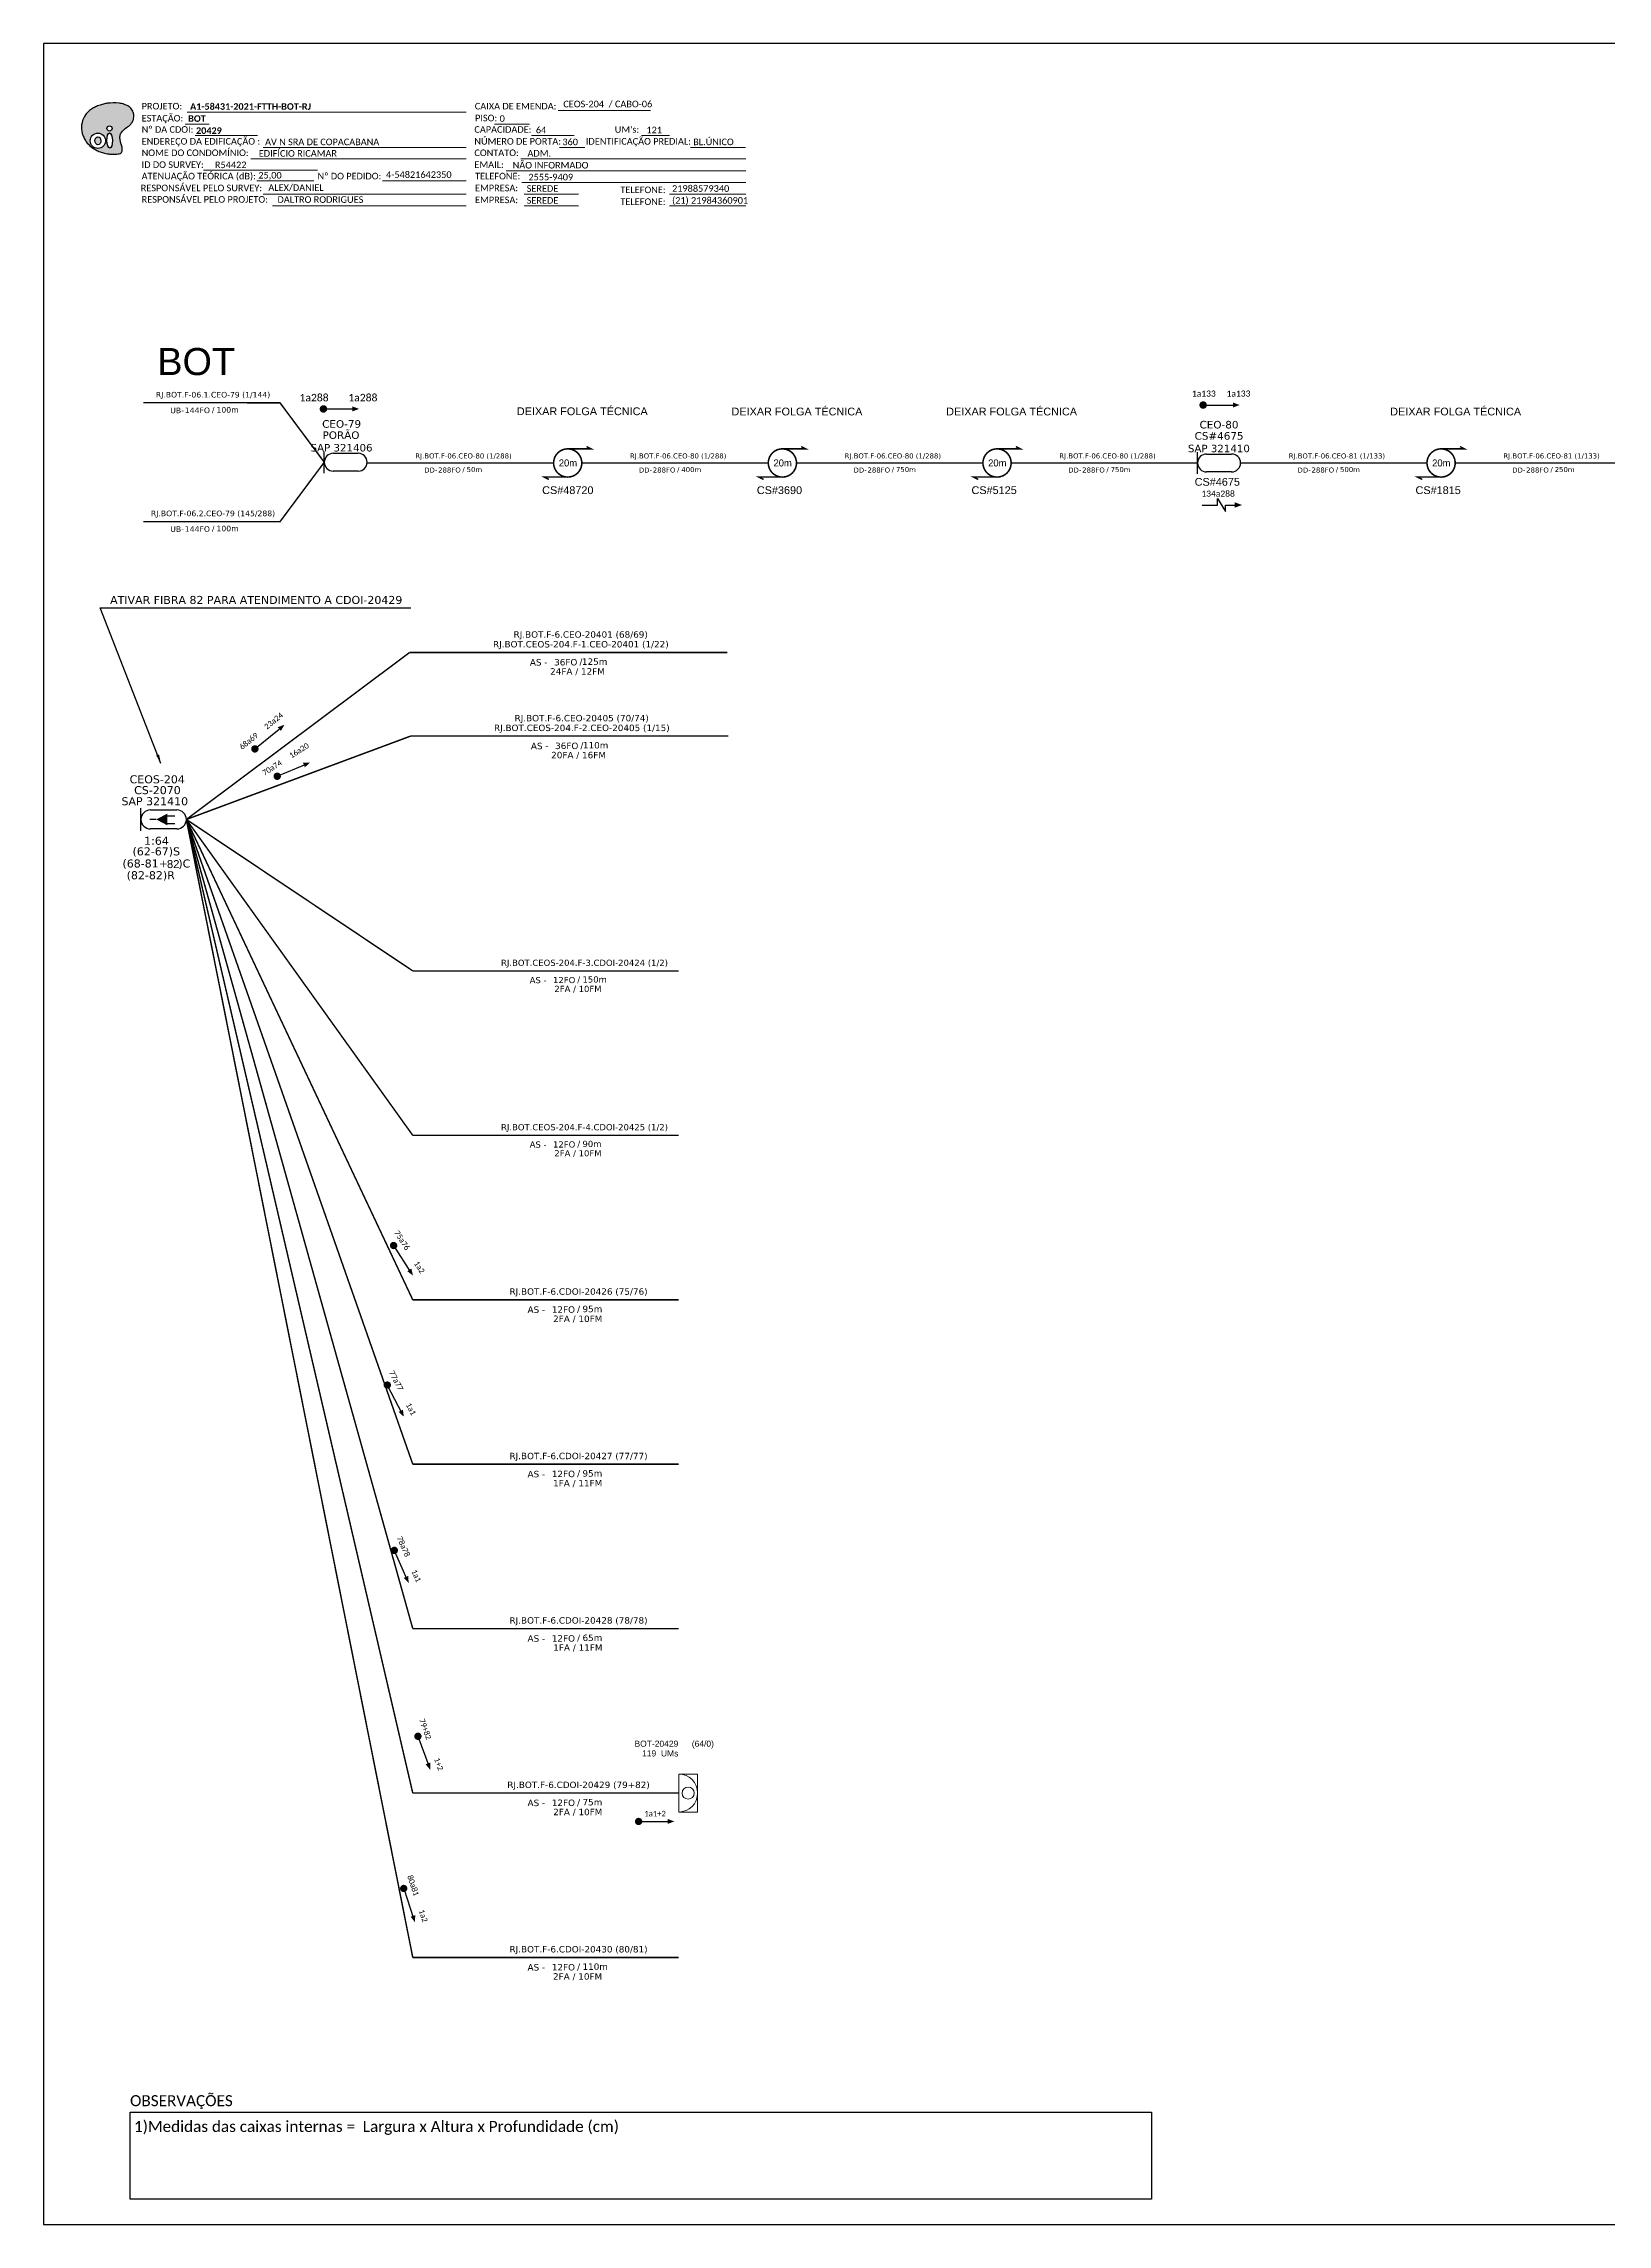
# Model space of a CAD drawing. Header units: metres. Extents: x -1286 to 468, y -500 to 94.
# Drawn here: x -1286 to -860, y -500 to 94 of the extents above; entities that cross this region are included whole.
import ezdxf
from ezdxf.enums import TextEntityAlignment as Align

# ---------------------------------------------------------------- set-up
doc = ezdxf.new("R2010")
doc.units = ezdxf.units.M
for name, color, linetype, lineweight in [("20.0-LEGENDA DOS CDO'S", 1, 'Continuous', 0), ('20.1-CDO_INTERIOR', 1, 'Continuous', 0), ('40.1-ETIQUETAS', 1, 'Continuous', 20)]:
    doc.layers.add(name, color=color, linetype=linetype, lineweight=lineweight)
for name, color, linetype in [('20.4-CEO', 1, 'Continuous'), ('20.4-CEOS', 1, 'Continuous'), ('20.5-CABO AÉREO', 1, 'Continuous'), ('CABO OPTICO EXISTENTE', 5, 'Continuous'), ('CAP a instalar', 1, 'Continuous'), ('CEO', 1, 'Continuous'), ('SETA', 7, 'Continuous')]:
    doc.layers.add(name, color=color, linetype=linetype)
doc.styles.add('ARIAL', font='arial.ttf')
doc.styles.add('siredit', font='verdana.ttf')
doc.styles.add('WMF-Calibri0', font='calibri.ttf')
doc.styles.add('WMF-Calibri1', font='calibrib.ttf')
doc.linetypes.add('FENCELINE1', pattern='A,0.25,-0.1,[133,ltypeshp.shx,S=0.1,R=0,X=-0.1,Y=0],-0.1,1', length=1.45)
doc.dimstyles.new('ISO-25', dxfattribs={"dimtxt": 2.5, "dimasz": 2.5, "dimexe": 1.25, "dimexo": 0.625, "dimtad": 1, "dimtxsty": 'Standard', "dimcen": 2.5, "dimadec": 0, "dimazin": 0, "dimtfac": 1, "dimtmove": 0, "dimatfit": 3, "dimfxl": 1, "dimarcsym": 0})

# ---------------------------------------------------------------- blocks, each defined once
blk = doc.blocks.new('OI')
h = blk.add_hatch(color=40)
edge = h.paths.add_edge_path()
edge.add_spline(control_points=[(4.35, -0.67), (3.92, -0.99), (3.26, -1.5), (2.81, -2.59), (2.9, -3.5), (3.06, -4.27), (3.31, -4.85), (3.37, -5.39), (3.4, -5.88), (3.2, -6.4), (2.54, -6.61), (1.65, -6.63), (0.55, -6.67), (-0.56, -6.42), (-1.61, -6.14), (-2.77, -5.61), (-3.92, -4.77), (-4.89, -3.7), (-5.34, -2.65), (-5.6, -1.94), (-5.85, -0.96), (-5.71, 0.47), (-5.1, 2.02), (-4.14, 3.02), (-3.3, 3.61), (-2.37, 4.16), (-1.36, 4.44), (-0.56, 4.7), (0.79, 4.85), (2.24, 4.97), (3.79, 4.57), (4.67, 4.21), (5.44, 3.65), (5.76, 2.99), (6.03, 2.21), (6.01, 1.46), (5.72, 0.64), (5.31, 0.08), (4.88, -0.38), (4.51, -0.55), (4.35, -0.67)], knot_values=[0, 0, 0, 0, 1.60434, 2.417191, 3.427595, 4.282808, 4.776746, 5.304182, 5.888771, 6.258406, 6.858137, 7.79129, 8.986195, 10.124242, 11.187857, 12.242908, 13.953784, 15.414161, 16.515391, 17.349188, 17.675853, 19.552021, 21.515531, 22.568638, 23.63245, 24.621084, 25.782718, 26.745347, 27.142653, 29.870543, 31.004649, 31.921532, 32.709589, 33.801391, 34.042471, 35.192333, 35.971461, 36.628871, 37.254359, 37.836911, 37.836911, 37.836911, 37.836911], degree=3, periodic=0)
h.paths.add_polyline_path([(1.13, -0.87, -1), (-0.04, -0.87, -1)], flags=16)
edge = h.paths.add_edge_path(flags=16)
edge.add_ellipse((0.56, -3.59), major_axis=(-0.02, 1.71), ratio=0.361305, start_angle=0, end_angle=360)
h.paths.add_polyline_path([(-0.36, -3.62, -1), (-3.8, -3.62, -1)], flags=16)
edge = h.paths.add_edge_path(flags=0)
edge.add_ellipse((-2.08, -3.62), major_axis=(0, 0.885), ratio=0.758294, start_angle=0, end_angle=360)
at = {"color": 40}
for centre, radius in [((-2.08, -3.62), 1.72), ((0.54, -0.87), 0.587)]:
    blk.add_circle(centre, radius, dxfattribs=at)
blk.add_ellipse((-2.08, -3.62), major_axis=(0, 0.885), ratio=0.758294, start_param=-3.141592653589792, end_param=3.141592653589792, dxfattribs=at)
blk.add_ellipse((0.56, -3.59), major_axis=(-0.02, 1.71), ratio=0.361305, dxfattribs=at)
at = {"color": 40, "start_tangent": (-0.800898, -0.598801), "end_tangent": (-0.800898, -0.598801)}
blk.add_spline([(4.35, -0.67), (3.2, -1.78), (2.9, -2.54), (2.92, -3.55), (3.12, -4.38), (3.28, -4.85), (3.37, -5.37), (3.35, -5.95), (3.2, -6.29), (2.66, -6.55), (1.73, -6.63), (0.54, -6.62), (-0.58, -6.41), (-1.6, -6.11), (-2.56, -5.67), (-3.95, -4.67), (-4.89, -3.56), (-5.37, -2.56), (-5.64, -1.78), (-5.72, -1.46), (-5.63, 0.42), (-4.84, 2.22), (-4.13, 2.99), (-3.27, 3.62), (-2.4, 4.09), (-1.3, 4.47), (-0.37, 4.72), (0.02, 4.77), (2.75, 4.8), (3.85, 4.53), (4.69, 4.16), (5.31, 3.68), (5.85, 2.73), (5.93, 2.5), (5.94, 1.35), (5.67, 0.62), (5.29, 0.08), (4.84, -0.36), (4.35, -0.67)], degree=3, dxfattribs=at)
blk = doc.blocks.new('ETIQUETA_RS5F')
at = {"layer": '40.1-ETIQUETAS', "color": 0, "style": 'siredit'}
blk.add_text('/', height=1.5, dxfattribs=at).set_placement((1.58, -1.95), align=Align.MIDDLE_RIGHT)
for tag, p in [('ETIQUETA_R_SECUNDARIA', (1.21, 2.1)), ('ETIQUETA_R_PRIMARIA', (1.21, 4.1)), ('F_ATIVAS/F_MORTAS', (1.14, -4.24))]:
    blk.add_attdef(tag, text='', height=1.5, dxfattribs=at).set_placement(p, align=Align.MIDDLE_CENTER)
for tag, p in [('TIPO_CABO', (-6.58, -2.12)), ('CAP_CABO', (0.4, -2.09))]:
    blk.add_attdef(tag, text='', height=1.5, dxfattribs=at).set_placement(p, align=Align.MIDDLE_RIGHT)
blk.add_attdef('METROS', text='', height=1.5, dxfattribs=at).set_placement((2.14, -1.95), align=Align.MIDDLE_LEFT)
for tag, p in [('FUSÃO_1', (0.85, -8.39)), ('FUSÃO_2', (0.85, -10.6)), ('FUSÃO_3', (0.85, -12.93)), ('FUSÃO_4', (0.85, -15.14)), ('FUSÃO_5', (0.85, -17.16))]:
    blk.add_attdef(tag, text='', height=1.5, dxfattribs=at).set_placement(p, align=Align.CENTER)

msp = doc.modelspace()

# ---------------------------------------------------------------- linework, layer by layer
at = {"color": 0}
for p, q in [((-1262.5, -469.23), (-984.25, -469.23)), ((-1262.5, -492.93), (-1262.5, -469.23)), ((-984.25, -469.23), (-984.25, -492.93)), ((-984.25, -492.93), (-1262.5, -492.93))]:
    msp.add_line(p, q, dxfattribs=at)
msp.add_lwpolyline([(-1286.07, -499.81), (-445.07, -499.81), (-445.07, 94.19), (-1286.07, 94.19)], close=True)
at = {"color": 7, "lineweight": 0}
for points in [[(-1247.47, 72.24), (-1240.92, 72.24)], [(-1246.96, 75.52), (-1170.98, 75.52)], [(-1163.19, 72.28), (-1153.71, 72.28)], [(-1145.89, 76.01), (-1120.75, 76.01)], [(-1244.81, 69.17), (-1227.84, 69.17)], [(-1226.24, 65.93), (-1170.98, 65.93)], [(-1153.14, 69.17), (-1141.52, 69.17)], [(-1145.56, 65.93), (-1138.61, 65.93)], [(-1123.2, 69.17), (-1115.53, 69.17)], [(-1109.86, 65.93), (-1094.82, 65.93)], [(-1242.49, 59.75), (-1211.44, 59.75)], [(-1229.65, 62.82), (-1170.98, 62.82)], [(-1160.06, 59.58), (-1094.8, 59.58)], [(-1156.02, 62.82), (-1094.8, 62.82)], [(-1227.96, 56.79), (-1212.45, 56.79)], [(-1193.73, 56.79), (-1170.96, 56.79)], [(-1155.78, 56.34), (-1094.8, 56.34)], [(-1226.24, 53.23), (-1170.98, 53.23)], [(-1223.75, 49.99), (-1170.98, 49.99)], [(-1155.17, 53.23), (-1140.37, 53.23)], [(-1155.17, 49.99), (-1140.37, 49.99)], [(-1115.57, 53.23), (-1094.8, 53.23)], [(-1115.57, 49.99), (-1094.8, 49.99)]]:
    msp.add_lwpolyline(points, dxfattribs=at)
at = {"color": 7}
for points, const_width in [([(-1210.34, -5.31, 1), (-1209.32, -5.3, 1)], 1.02), ([(-970.69, -4.25, 1), (-969.68, -4.25, 1)], 1.02), ([(-1143.29, -16.19, 1.000012), (-1143.29, -23.87, 0.999978)], 0.427), ([(-1084.81, -16.19, 1.000012), (-1084.81, -23.87, 0.999978)], 0.427), ([(-1026.33, -16.19, 1.000012), (-1026.33, -23.87, 0.999978)], 0.427), ([(-905.36, -16.19, 1.000012), (-905.36, -23.87, 0.999978)], 0.427)]:
    msp.add_lwpolyline(points, format="xyb", close=True, dxfattribs=dict(at, const_width=const_width))
for points in [[(-970.19, -4.25), (-962.08, -4.25)], [(-966.24, -31.49), (-966.24, -29.69), (-964.09, -33.28), (-964.09, -31.49)]]:
    msp.add_lwpolyline(points, dxfattribs=at)
at = {"color": 7, "const_width": 0.4}
for points in [[(-1143.29, -16.19), (-1136.89, -16.19), (-1138.17, -15.55)], [(-1084.81, -16.19), (-1078.41, -16.19), (-1079.69, -15.55)], [(-1026.33, -16.19), (-1019.93, -16.19), (-1021.21, -15.55)], [(-905.36, -16.19), (-898.96, -16.19), (-900.24, -15.55)], [(-1143.29, -23.87), (-1149.69, -23.87), (-1148.41, -24.51)], [(-1084.81, -23.87), (-1091.21, -23.87), (-1089.93, -24.51)], [(-1026.33, -23.87), (-1032.73, -23.87), (-1031.45, -24.51)], [(-905.36, -23.87), (-911.76, -23.87), (-910.48, -24.51)]]:
    msp.add_lwpolyline(points, dxfattribs=at)
for points, const_width in [([(-1228.9, -98.24, 1), (-1228.12, -97.6, 1)], 0.999), ([(-1222.89, -105.56, 1), (-1221.96, -105.17, 1)], 0.999), ([(-1190.98, -232.76, 1), (-1190.44, -233.6, 1)], 0.999), ([(-1192.66, -270.76, 1), (-1192.2, -271.64, 1)], 0.999), ([(-1190.73, -315.76, 1), (-1190.33, -316.68, 1)], 0.999), ([(-1184.26, -366.38, 1), (-1183.92, -367.32, 1)], 0.999), ([(-1124.47, -390.06, 1), (-1123.47, -390.06, 1)], 1), ([(-1188.13, -407.84, 1), (-1187.81, -408.78, 1)], 0.999)]:
    msp.add_lwpolyline(points, format="xyb", close=True, dxfattribs=dict(const_width=const_width))
at = {"layer": '20.1-CDO_INTERIOR', "color": 1, "lineweight": 18}
msp.add_lwpolyline([(-1107.89, -387.48), (-1107.89, -377.15), (-1113.06, -377.15), (-1113.06, -387.48)], close=True, dxfattribs=at)
msp.add_circle((-1110.48, -382.32), 1.65, dxfattribs=at)
msp.add_arc((-1113.06, -382.32), 5.17, 270, 90, dxfattribs=at)
at = {"layer": '20.4-CEO', "color": 7}
for p, q in [((-1207.17, -17.4), (-1200.35, -17.4)), ((-1200.35, -22.27), (-1207.17, -22.27))]:
    msp.add_line(p, q, dxfattribs=at)
at = {"layer": '20.4-CEO', "color": 7, "const_width": 0.406}
for points in [[(-1258.88, -3.59), (-1221.67, -3.64), (-1209.61, -19.83)], [(-1258.88, -36), (-1221.67, -36.02), (-1209.61, -19.83)]]:
    msp.add_lwpolyline(points, dxfattribs=at)
at = {"layer": '20.4-CEO', "color": 7}
msp.add_lwpolyline([(-1209.61, -22.77), (-1209.61, -16.9)], dxfattribs=at)
for centre, start, end in [((-1207.17, -19.83), 90, 270), ((-1200.35, -19.83), 270, 90)]:
    msp.add_arc(centre, 2.43, start, end, dxfattribs=at)
at = {"layer": '20.4-CEOS', "color": 7}
for p, q in [((-969.26, -17.6), (-962.43, -17.6)), ((-962.43, -22.46), (-969.26, -22.46))]:
    msp.add_line(p, q, dxfattribs=at)
at = {"layer": '20.4-CEOS', "color": 5}
for p, q in [((-1256.98, -114.55), (-1249.75, -114.55)), ((-1249.75, -119.7), (-1256.98, -119.7))]:
    msp.add_line(p, q, dxfattribs=at)
at = {"layer": '20.4-CEOS', "color": 7}
msp.add_lwpolyline([(-971.69, -22.96), (-971.69, -17.1)], dxfattribs=at)
at = {"layer": '20.4-CEOS', "color": 5}
for points in [[(-1259.56, -120.23), (-1259.56, -114.02)], [(-1255.36, -117.13), (-1257.1, -117.13)], [(-1252.51, -116.11), (-1250.32, -116.11)], [(-1252.51, -118.25), (-1250.32, -118.25)]]:
    msp.add_lwpolyline(points, dxfattribs=at)
msp.add_lwpolyline([(-1255.36, -117.13, 0, 3.18, 0), (-1252.38, -117.13, 3.18, 3.18, 0)], format="xyseb", dxfattribs=at)
at = {"layer": '20.4-CEOS', "color": 7}
for centre, start, end in [((-969.26, -20.03), 90, 270), ((-962.43, -20.03), 270, 90)]:
    msp.add_arc(centre, 2.43, start, end, dxfattribs=at)
at = {"layer": '20.4-CEOS', "color": 5}
for centre, start, end in [((-1256.98, -117.13), 90, 270), ((-1249.75, -117.13), 270, 90)]:
    msp.add_arc(centre, 2.58, start, end, dxfattribs=at)
at = {"layer": '20.5-CABO AÉREO', "color": 7, "ltscale": 8, "const_width": 0.406}
for points in [[(-1197.93, -20.03), (-1147.13, -20.03)], [(-1139.45, -20.03), (-1088.65, -20.03)], [(-1080.97, -20.03), (-1030.17, -20.03)], [(-1022.49, -20.03), (-971.69, -20.03)], [(-960, -20.03), (-909.2, -20.03)], [(-901.52, -20.03), (-850.72, -20.03)]]:
    msp.add_lwpolyline(points, dxfattribs=at)
at = {"layer": 'CAP a instalar', "color": 7, "linetype": 'FENCELINE1', "ltscale": 12, "const_width": 0.4}
for points in [[(-1186.35, -71.64), (-1247.18, -117.13)], [(-1186.35, -71.64), (-1099.84, -71.64)], [(-1186.08, -94.42), (-1247.18, -117.13)], [(-1186.08, -94.42), (-1099.56, -94.42)], [(-1185.5, -203.18), (-1247.18, -117.13)], [(-1185.5, -427.1), (-1247.18, -117.13)], [(-1185.5, -337.53), (-1247.18, -117.13)], [(-1185.5, -292.75), (-1247.18, -117.13)], [(-1185.5, -247.97), (-1247.18, -117.13)], [(-1247.18, -117.13), (-1185.47, -158.4)], [(-1185.47, -158.4), (-1113.06, -158.4)], [(-1185.5, -203.18), (-1113.06, -203.18)], [(-1185.5, -247.97), (-1113.06, -247.97)], [(-1185.5, -292.75), (-1113.06, -292.75)], [(-1185.5, -337.53), (-1113.06, -337.53)], [(-1185.5, -427.1), (-1113.06, -427.1)]]:
    msp.add_lwpolyline(points, dxfattribs=at)
at = {"layer": 'CAP a instalar', "linetype": 'FENCELINE1', "ltscale": 12, "const_width": 0.4}
for points in [[(-1185.5, -382.32), (-1247.18, -117.13)], [(-1185.5, -382.32), (-1113.06, -382.32)]]:
    msp.add_lwpolyline(points, dxfattribs=at)
at = {"layer": 'SETA', "color": 7}
for points in [[(-1209.83, -5.31), (-1200.99, -5.31)], [(-970.45, -31.49), (-966.24, -31.49)], [(-964.09, -31.49), (-960.84, -31.49)]]:
    msp.add_lwpolyline(points, dxfattribs=at)
at = {"layer": 'SETA'}
for points in [[(-1228.51, -97.92), (-1221.86, -92.5)], [(-1222.42, -105.36), (-1214.5, -102.07)], [(-1190.71, -233.18), (-1186.08, -240.41)], [(-1192.43, -271.2), (-1188.47, -278.82)], [(-1190.53, -316.22), (-1187.08, -324.08)], [(-1184.09, -366.85), (-1181.15, -374.91)], [(-1123.97, -390.06), (-1115.37, -390.06)], [(-1187.97, -408.31), (-1185.26, -416.45)]]:
    msp.add_lwpolyline(points, dxfattribs=at)
at = {"layer": 'SETA', "color": 7}
for points in [[(-1201.96, -4.63), (-1200.1, -5.3), (-1201.96, -5.98)], [(-962.08, -3.57), (-960.22, -4.24), (-962.07, -4.93)], [(-961.61, -30.73), (-959.57, -31.48), (-961.61, -32.22)]]:
    msp.add_solid(points, dxfattribs=at)
at = {"layer": 'SETA'}
for points in [[(-1222.28, -91.98), (-1220.44, -91.34), (-1221.43, -93.01)], [(-1215.4, -101.7), (-1213.45, -101.61), (-1214.89, -102.93)], [(-1185.88, -239.46), (-1185.45, -241.36), (-1187, -240.18)], [(-1188.18, -277.89), (-1187.93, -279.82), (-1189.36, -278.51)], [(-1186.74, -323.18), (-1186.61, -325.12), (-1187.95, -323.71)], [(-1180.75, -374.03), (-1180.75, -375.98), (-1182, -374.49)], [(-1116.06, -389.38), (-1114.23, -390.05), (-1116.06, -390.71)], [(-1184.83, -415.59), (-1184.88, -417.53), (-1186.09, -416.01)]]:
    msp.add_solid(points, dxfattribs=at)

# ---------------------------------------------------------------- block references
at = {"color": 7, "xscale": 1.213923925163967, "yscale": 1.213923925163967, "zscale": 1.213923925163967, "rotation": 0.1532896023949059}
msp.add_blockref('OI', (-1268.76, 72.14), dxfattribs=at)
at = {"layer": '40.1-ETIQUETAS', "color": 7}
ref = msp.add_blockref('ETIQUETA_RS5F', (-1241.12, -3.56), dxfattribs=dict(at, xscale=1.016, yscale=1.016, zscale=1.016))
ref.add_attrib('ETIQUETA_R_SECUNDARIA', 'RJ.BOT.F-06.1.CEO-79 (1/144)', dxfattribs={"color": 0, "height": 1.524, "style": 'siredit'}).set_placement((-1239.92, -1.43), align=Align.MIDDLE_CENTER)
ref.add_attrib('TIPO_CABO', 'UB-', dxfattribs={"color": 0, "height": 1.524, "style": 'siredit'}).set_placement((-1247.84, -5.71), align=Align.MIDDLE_RIGHT)
ref.add_attrib('CAP_CABO', '144FO', dxfattribs={"color": 0, "height": 1.524, "style": 'siredit'}).set_placement((-1240.75, -5.69), align=Align.MIDDLE_RIGHT)
ref.add_attrib('METROS', '100m', dxfattribs={"color": 0, "height": 1.524, "style": 'siredit'}).set_placement((-1238.97, -5.55), align=Align.MIDDLE_LEFT)
ref = msp.add_blockref('ETIQUETA_RS5F', (-1172.79, -20.03), dxfattribs=dict(at, xscale=0.9144000000000057, yscale=0.9144000000000057, zscale=0.9144000000000057))
ref.add_attrib('ETIQUETA_R_SECUNDARIA', 'RJ.BOT.F-06.CEO-80 (1/288)', dxfattribs={"color": 0, "height": 1.3716, "style": 'siredit'}).set_placement((-1171.68, -18.11), align=Align.MIDDLE_CENTER)
ref.add_attrib('TIPO_CABO', 'DD-', dxfattribs={"color": 0, "height": 1.372, "style": 'siredit'}).set_placement((-1178.81, -21.97), align=Align.MIDDLE_RIGHT)
ref.add_attrib('CAP_CABO', '288FO', dxfattribs={"color": 0, "height": 1.372, "style": 'siredit'}).set_placement((-1172.43, -21.95), align=Align.MIDDLE_RIGHT)
ref.add_attrib('METROS', '50m', dxfattribs={"color": 0, "height": 1.372, "style": 'siredit'}).set_placement((-1170.83, -21.82), align=Align.MIDDLE_LEFT)
ref = msp.add_blockref('ETIQUETA_RS5F', (-1114.31, -20.03), dxfattribs=dict(at, xscale=0.9144000000000057, yscale=0.9144000000000057, zscale=0.9144000000000057))
ref.add_attrib('ETIQUETA_R_SECUNDARIA', 'RJ.BOT.F-06.CEO-80 (1/288)', dxfattribs={"color": 0, "height": 1.3716, "style": 'siredit'}).set_placement((-1113.2, -18.11), align=Align.MIDDLE_CENTER)
ref.add_attrib('TIPO_CABO', 'DD-', dxfattribs={"color": 0, "height": 1.372, "style": 'siredit'}).set_placement((-1120.33, -21.97), align=Align.MIDDLE_RIGHT)
ref.add_attrib('CAP_CABO', '288FO', dxfattribs={"color": 0, "height": 1.372, "style": 'siredit'}).set_placement((-1113.95, -21.95), align=Align.MIDDLE_RIGHT)
ref.add_attrib('METROS', '400m', dxfattribs={"color": 0, "height": 1.372, "style": 'siredit'}).set_placement((-1112.35, -21.82), align=Align.MIDDLE_LEFT)
ref = msp.add_blockref('ETIQUETA_RS5F', (-1055.83, -20.03), dxfattribs=dict(at, xscale=0.9144000000000057, yscale=0.9144000000000057, zscale=0.9144000000000057))
ref.add_attrib('ETIQUETA_R_SECUNDARIA', 'RJ.BOT.F-06.CEO-80 (1/288)', dxfattribs={"color": 0, "height": 1.3716, "style": 'siredit'}).set_placement((-1054.72, -18.11), align=Align.MIDDLE_CENTER)
ref.add_attrib('TIPO_CABO', 'DD-', dxfattribs={"color": 0, "height": 1.372, "style": 'siredit'}).set_placement((-1061.85, -21.97), align=Align.MIDDLE_RIGHT)
ref.add_attrib('CAP_CABO', '288FO', dxfattribs={"color": 0, "height": 1.372, "style": 'siredit'}).set_placement((-1055.46, -21.95), align=Align.MIDDLE_RIGHT)
ref.add_attrib('METROS', '750m', dxfattribs={"color": 0, "height": 1.372, "style": 'siredit'}).set_placement((-1053.87, -21.82), align=Align.MIDDLE_LEFT)
ref = msp.add_blockref('ETIQUETA_RS5F', (-997.35, -20.03), dxfattribs=dict(at, xscale=0.9144000000000057, yscale=0.9144000000000057, zscale=0.9144000000000057))
ref.add_attrib('ETIQUETA_R_SECUNDARIA', 'RJ.BOT.F-06.CEO-80 (1/288)', dxfattribs={"color": 0, "height": 1.3716, "style": 'siredit'}).set_placement((-996.24, -18.11), align=Align.MIDDLE_CENTER)
ref.add_attrib('TIPO_CABO', 'DD-', dxfattribs={"color": 0, "height": 1.372, "style": 'siredit'}).set_placement((-1003.37, -21.97), align=Align.MIDDLE_RIGHT)
ref.add_attrib('CAP_CABO', '288FO', dxfattribs={"color": 0, "height": 1.372, "style": 'siredit'}).set_placement((-996.98, -21.95), align=Align.MIDDLE_RIGHT)
ref.add_attrib('METROS', '750m', dxfattribs={"color": 0, "height": 1.372, "style": 'siredit'}).set_placement((-995.39, -21.82), align=Align.MIDDLE_LEFT)
ref = msp.add_blockref('ETIQUETA_RS5F', (-934.86, -20.03), dxfattribs=dict(at, xscale=0.9144000000000057, yscale=0.9144000000000057, zscale=0.9144000000000057))
ref.add_attrib('ETIQUETA_R_SECUNDARIA', 'RJ.BOT.F-06.CEO-81 (1/133)', dxfattribs={"color": 0, "height": 1.3716, "style": 'siredit'}).set_placement((-933.75, -18.11), align=Align.MIDDLE_CENTER)
ref.add_attrib('TIPO_CABO', 'DD-', dxfattribs={"color": 0, "height": 1.372, "style": 'siredit'}).set_placement((-940.88, -21.97), align=Align.MIDDLE_RIGHT)
ref.add_attrib('CAP_CABO', '288FO', dxfattribs={"color": 0, "height": 1.372, "style": 'siredit'}).set_placement((-934.5, -21.95), align=Align.MIDDLE_RIGHT)
ref.add_attrib('METROS', '500m', dxfattribs={"color": 0, "height": 1.372, "style": 'siredit'}).set_placement((-932.9, -21.82), align=Align.MIDDLE_LEFT)
ref = msp.add_blockref('ETIQUETA_RS5F', (-876.38, -20.03), dxfattribs=dict(at, xscale=0.9144000000000057, yscale=0.9144000000000057, zscale=0.9144000000000057))
ref.add_attrib('ETIQUETA_R_SECUNDARIA', 'RJ.BOT.F-06.CEO-81 (1/133)', dxfattribs={"color": 0, "height": 1.3716, "style": 'siredit'}).set_placement((-875.27, -18.11), align=Align.MIDDLE_CENTER)
ref.add_attrib('TIPO_CABO', 'DD-', dxfattribs={"color": 0, "height": 1.372, "style": 'siredit'}).set_placement((-882.4, -21.97), align=Align.MIDDLE_RIGHT)
ref.add_attrib('CAP_CABO', '288FO', dxfattribs={"color": 0, "height": 1.372, "style": 'siredit'}).set_placement((-876.02, -21.95), align=Align.MIDDLE_RIGHT)
ref.add_attrib('METROS', '250m', dxfattribs={"color": 0, "height": 1.372, "style": 'siredit'}).set_placement((-874.42, -21.82), align=Align.MIDDLE_LEFT)
ref = msp.add_blockref('ETIQUETA_RS5F', (-1241.12, -35.9), dxfattribs=dict(at, xscale=1.016, yscale=1.016, zscale=1.016))
ref.add_attrib('ETIQUETA_R_SECUNDARIA', 'RJ.BOT.F-06.2.CEO-79 (145/288)', dxfattribs={"color": 0, "height": 1.524, "style": 'siredit'}).set_placement((-1239.92, -33.76), align=Align.MIDDLE_CENTER)
ref.add_attrib('TIPO_CABO', 'UB-', dxfattribs={"color": 0, "height": 1.524, "style": 'siredit'}).set_placement((-1247.84, -38.05), align=Align.MIDDLE_RIGHT)
ref.add_attrib('CAP_CABO', '144FO', dxfattribs={"color": 0, "height": 1.524, "style": 'siredit'}).set_placement((-1240.75, -38.02), align=Align.MIDDLE_RIGHT)
ref.add_attrib('METROS', '100m', dxfattribs={"color": 0, "height": 1.524, "style": 'siredit'}).set_placement((-1238.97, -37.88), align=Align.MIDDLE_LEFT)

# ---------------------------------------------------------------- texts
at = {"color": 7, "lineweight": 0, "style": 'WMF-Calibri0'}
for s, height, p in [('PROJETO:', 1.793, (-1259.36, 76.26)), ('CAIXA DE EMENDA:', 1.7927, (-1168.6, 76.26)), ('ESTAÇÃO:', 1.793, (-1259.36, 72.98)), ('Nº DA CDOI:', 1.7927, (-1259.36, 69.91)), ('CAPACIDADE:', 1.7927, (-1168.71, 69.91)), ('PISO:', 1.793, (-1168.53, 73.03)), ("UM's:", 1.793, (-1130.47, 69.91)), ('ENDEREÇO DA EDIFICAÇÃO :', 1.7927, (-1259.36, 66.68)), ('NOME DO CONDOMÍNIO:', 1.7927, (-1259.36, 63.56)), ('CONTATO:', 1.793, (-1168.71, 63.56)), ('NÚMERO DE PORTA:', 1.7927, (-1168.71, 66.68)), ('IDENTIFICAÇÃO PREDIAL:', 1.7927, (-1138.34, 66.68)), ('ATENUAÇÃO TEÓRICA (dB):', 1.7927, (-1259.36, 57.21)), ('ID DO SURVEY:', 1.7927, (-1259.36, 60.33)), ('EMAIL:', 1.793, (-1168.71, 60.33)), ('RESPONSÁVEL PELO SURVEY:', 1.7927, (-1259.6, 53.98)), ('Nº DO PEDIDO:', 1.7927, (-1211.44, 57.21)), ('TELEFONE:', 1.793, (-1168.53, 57.21)), ('EMPRESA:', 1.793, (-1168.53, 53.98)), ('TELEFONE:', 1.793, (-1128.93, 53.47)), ('RESPONSÁVEL PELO PROJETO:', 1.7927, (-1259.36, 50.87)), ('EMPRESA:', 1.793, (-1168.53, 50.74)), ('TELEFONE:', 1.793, (-1128.93, 50.24))]:
    msp.add_text(s, height=height, dxfattribs=at).set_placement(p)
at = {"color": 7}
for s, height, style, p in [('A1-58431-2021-FTTH-BOT-RJ', 1.7927, 'WMF-Calibri1', (-1246.16, 76.17)), ('CEOS-204  / CABO-06', 1.7927, 'WMF-Calibri0', (-1144.49, 76.85)), ('BOT', 1.793, 'WMF-Calibri1', (-1246.68, 72.89)), ('0', 1.79, 'WMF-Calibri0', (-1161.84, 72.88)), ('64', 1.793, 'WMF-Calibri0', (-1151.96, 69.79)), ('121', 1.793, 'WMF-Calibri0', (-1121.85, 69.77)), ('EDIFÍCIO RICAMAR', 1.7927, 'WMF-Calibri0', (-1227.45, 63.39)), ('AV N SRA DE COPACABANA', 1.7927, 'WMF-Calibri0', (-1225.73, 66.52)), ('360', 1.793, 'WMF-Calibri0', (-1144.74, 66.53)), ('BL.ÚNICO', 1.793, 'WMF-Calibri0', (-1109.1, 66.53)), ('R54422', 1.793, 'WMF-Calibri0', (-1239.4, 60.28)), ('4-54821642350', 1.7927, 'WMF-Calibri0', (-1192.78, 57.62)), ('NÃO INFORMADO', 1.7927, 'WMF-Calibri0', (-1158.28, 60.18)), ('ADM.', 1.793, 'WMF-Calibri0', (-1154.25, 63.42)), ('25,00', 1.793, 'WMF-Calibri0', (-1227.58, 57.45)), ('ALEX/DANIEL', 1.7927, 'WMF-Calibri0', (-1224.84, 54.07)), ('SEREDE', 1.793, 'WMF-Calibri0', (-1154.47, 53.83)), ('2555-9409', 1.793, 'WMF-Calibri0', (-1154, 56.94)), ('21988579340', 1.7927, 'WMF-Calibri0', (-1114.86, 53.83)), ('DALTRO RODRIGUES', 1.7927, 'WMF-Calibri0', (-1222.35, 50.83)), ('SEREDE', 1.793, 'WMF-Calibri0', (-1154.47, 50.59)), ('(21) 21984360901', 1.7927, 'WMF-Calibri0', (-1114.86, 50.59)), ('BOT', 7.374, 'ARIAL', (-1255.09, 3.91))]:
    msp.add_text(s, height=height, dxfattribs=dict(at, style=style)).set_placement(p)
at = {"color": 7, "style": 'WMF-Calibri1'}
msp.add_text('20429', height=1.793, dxfattribs=at).set_placement((-1241.03, 69.6), align=Align.CENTER)
at = {"color": 7, "style": 'ARIAL'}
for s, height, p in [('DEIXAR FOLGA TÉCNICA', 2.1168, (-1157.15, -7)), ('DEIXAR FOLGA TÉCNICA', 2.1168, (-1098.67, -7.07)), ('DEIXAR FOLGA TÉCNICA', 2.1168, (-1040.19, -7.07)), ('DEIXAR FOLGA TÉCNICA', 2.1168, (-919.22, -7.07)), ('CS#48720', 2.117, (-1150.25, -28.5)), ('CS#3690', 2.117, (-1091.77, -28.5)), ('CS#5125', 2.117, (-1033.29, -28.5)), ('CS#4675', 2.117, (-972.49, -26.23)), ('CS#1815', 2.117, (-912.33, -28.5))]:
    msp.add_text(s, height=height, rotation=359.98667, dxfattribs=at).set_placement(p)
at = {"color": 7}
for p in [(-1145.72, -20.99), (-1087.24, -20.99), (-1028.76, -20.99), (-907.8, -20.99)]:
    msp.add_text('20m', height=1.92, dxfattribs=at).set_placement(p)
at = {"color": 10, "style": 'ARIAL'}
msp.add_text('82', height=2.183, dxfattribs=at).set_placement((-1252.46, -130.38))
at = {"style": 'WMF-Calibri0'}
msp.add_text('OBSERVAÇÕES', height=3, dxfattribs=at).set_placement((-1262.52, -467.61))
at = {"color": 7, "char_height": 2.032, "width": 150.006, "attachment_point": 5, "rotation": 359.91656}
for insert in [(-1212.39, -2.24), (-1199.09, -2.24)]:
    msp.add_mtext('{\\fCalibri|b0|i0|c0|p34;\\C256;1a288}', dxfattribs=dict(at, insert=insert))
at = {"char_height": 1.4978, "width": 25.3213, "attachment_point": 5}
for s, insert, rotation in [('\\C7;\\fCalibri|b0|i0|c0|p34;23a24', (-1223.42, -90.29), 39.17995), ('\\C7;\\fCalibri|b0|i0|c0|p34;68a69', (-1230.18, -95.79), 39.17995), ('\\C7;\\fCalibri|b0|i0|c0|p34;70a74', (-1223.84, -103.05), 32.41996), ('\\C7;\\fCalibri|b0|i0|c0|p34;16a20', (-1216.48, -98.37), 32.41996), ('\\C7;\\fCalibri|b0|i0|c0|p34;75a76', (-1188.41, -231.76), 302.64638), ('\\C7;\\fCalibri|b0|i0|c0|p34;1a2', (-1183.7, -239.11), 302.64638), ('\\C7;\\fCalibri|b0|i0|c0|p34;77a77', (-1190.01, -270), 297.50005), ('\\C7;\\fCalibri|b0|i0|c0|p34;1a1', (-1185.98, -277.73), 297.50005), ('\\C7;\\fCalibri|b0|i0|c0|p34;78a78', (-1188.03, -315.18), 293.66882), ('\\C7;\\fCalibri|b0|i0|c0|p34;1a1', (-1184.53, -323.16), 293.66882), ('{\\fCalibri|b0|i0|c0|p34;\\C7;79+\\C1;82}', (-1182.07, -364.89), 290.01734), ('{\\fCalibri|b0|i0|c0|p34;\\C7;1+\\C1;2}', (-1178.41, -374.43), 290.01734), ('\\C7;\\fCalibri|b0|i0|c0|p34;80a81', (-1185.39, -407.5), 288.41543), ('\\C7;\\fCalibri|b0|i0|c0|p34;1a2', (-1182.63, -415.77), 288.41543)]:
    msp.add_mtext(s, dxfattribs=dict(at, insert=insert, rotation=rotation))
at = {"insert": (-1119.47, -387.93), "char_height": 1.5, "width": 25.3588, "attachment_point": 5}
msp.add_mtext('{\\fCalibri|b0|i0|c0|p34;\\C7;1a1+\\C1;2}', dxfattribs=at)
at = {"insert": (-1261.44, -471.63), "char_height": 3, "width": 277.1819, "attachment_point": 1, "style": 'WMF-Calibri0'}
msp.add_mtext('1)Medidas das caixas internas =  Largura x Altura x Profundidade (cm)', dxfattribs=at)
at = {"layer": "20.0-LEGENDA DOS CDO'S", "color": 1, "style": 'ARIAL'}
for s, p in [('BOT-20429', (-1113.16, -369.7)), ('119  UMs', (-1113.15, -372.35))]:
    msp.add_text(s, height=1.653, dxfattribs=at).set_placement(p, align=Align.RIGHT)
msp.add_text('    (64/0)', height=1.65, dxfattribs=at).set_placement((-1107.75, -369.7), align=Align.CENTER)
at = {"layer": '20.4-CEO', "color": 7, "style": 'siredit'}
for s, height, p in [('CEO-79', 2.06, (-1204.88, -9.4)), ('PORÃO', 2.06, (-1205.05, -12.45)), ('          SAP 321406', 2.032, (-1209.33, -15.88))]:
    msp.add_text(s, height=height, dxfattribs=at).set_placement(p, align=Align.MIDDLE_CENTER)
at = {"layer": '20.4-CEOS', "color": 7, "style": 'siredit'}
for s, height, p in [('CS#4675', 2.06, (-965.84, -12.65)), ('SAP 321410', 2.032, (-965.89, -16.08))]:
    msp.add_text(s, height=height, dxfattribs=at).set_placement(p, align=Align.MIDDLE_CENTER)
at = {"layer": '20.4-CEOS', "color": 1, "style": 'siredit'}
msp.add_text('ATIVAR FIBRA 82 PARA ATENDIMENTO A CDOI-20429', height=2.1826, dxfattribs=at).set_placement((-1228.15, -56.25), align=Align.TOP_CENTER)
at = {"layer": '20.4-CEOS', "color": 7, "style": 'siredit'}
for s, height, p in [('CEOS-204', 2.183, (-1255.12, -105.1)), ('SAP 321410', 2.183, (-1255.78, -111.08)), ('CS-2070', 2.183, (-1255.06, -108.05)), ('(62-67)S', 2.183, (-1255.38, -124.73)), ('1:64', 2.183, (-1255.32, -121.84)), ('(68-81+   )C', 2.1826, (-1255.34, -128.03))]:
    msp.add_text(s, height=height, dxfattribs=at).set_placement(p, align=Align.TOP_CENTER)
at = {"layer": '20.4-CEOS', "color": 3, "style": 'siredit'}
msp.add_text('(82-82)R', height=2.183, dxfattribs=at).set_placement((-1263.44, -133.41))
at = {"layer": '40.1-ETIQUETAS', "color": 7, "style": 'siredit'}
for s, height, p in [('RJ.BOT.CEOS-204.F-1.CEO-20401 (1/22)', 1.7496, (-1139.71, -69.4)), ('RJ.BOT.F-6.CEO-20401 (68/69)', 1.7496, (-1139.75, -66.75)), ('24FA / 12FM', 1.7496, (-1140.62, -76.81)), ('RJ.BOT.F-6.CEO-20405 (70/74)', 1.7496, (-1139.48, -89.53)), ('RJ.BOT.CEOS-204.F-2.CEO-20405 (1/15)', 1.7496, (-1139.44, -92.18)), ('20FA / 16FM', 1.7496, (-1140.34, -99.59)), ('2FA / 10FM', 1.68, (-1140.5, -163.28)), ('2FA / 10FM', 1.68, (-1140.5, -208.06)), ('2FA / 10FM', 1.75, (-1140.56, -253.13)), ('1FA / 11FM', 1.75, (-1140.57, -297.91)), ('1FA / 11FM', 1.75, (-1140.52, -342.7)), ('2FA / 10FM', 1.75, (-1140.6, -432.27))]:
    msp.add_text(s, height=height, dxfattribs=at).set_placement(p, align=Align.MIDDLE_CENTER)
for s, height, p in [('AS -', 1.75, (-1148.8, -74.32)), ('36FO', 1.75, (-1140.66, -74.3)), ('/', 1.75, (-1139.28, -74.14)), ('AS -', 1.75, (-1148.53, -97.11)), ('36FO', 1.75, (-1140.39, -97.08)), ('/', 1.75, (-1139.01, -96.92)), ('AS -', 1.68, (-1149.05, -160.89)), ('12FO', 1.68, (-1141.22, -160.87)), ('/', 1.68, (-1139.9, -160.71)), ('AS -', 1.68, (-1149.05, -205.68)), ('12FO', 1.68, (-1141.22, -205.65)), ('/', 1.68, (-1139.9, -205.5)), ('AS -', 1.75, (-1149.44, -250.65)), ('12FO', 1.75, (-1141.3, -250.62)), ('/', 1.75, (-1139.92, -250.46)), ('AS -', 1.75, (-1149.44, -295.43)), ('12FO', 1.75, (-1141.3, -295.4)), ('/', 1.75, (-1139.92, -295.24)), ('AS -', 1.75, (-1149.44, -340.22)), ('12FO', 1.75, (-1141.3, -340.19)), ('/', 1.75, (-1139.92, -340.03)), ('AS -', 1.75, (-1149.44, -429.78)), ('12FO', 1.75, (-1141.3, -429.76)), ('/', 1.75, (-1139.92, -429.6))]:
    msp.add_text(s, height=height, dxfattribs=at).set_placement(p, align=Align.MIDDLE_RIGHT)
for s, height, p in [('125m', 1.75, (-1139.41, -74.14)), ('110m', 1.75, (-1139.14, -96.92)), ('150m', 1.68, (-1139.27, -160.71)), ('90m', 1.68, (-1139.27, -205.5)), ('95m', 1.75, (-1139.26, -250.46)), ('95m', 1.75, (-1139.26, -295.24)), ('65m', 1.75, (-1139.26, -340.03)), ('110m', 1.75, (-1139.26, -429.6))]:
    msp.add_text(s, height=height, dxfattribs=at).set_placement(p, align=Align.MIDDLE_LEFT)
at = {"layer": '40.1-ETIQUETAS', "color": 1, "style": 'siredit'}
for s, p in [('AS -', (-1149.44, -385)), ('12FO', (-1141.3, -384.97)), ('/', (-1139.92, -384.81))]:
    msp.add_text(s, height=1.75, dxfattribs=at).set_placement(p, align=Align.MIDDLE_RIGHT)
msp.add_text('75m', height=1.75, dxfattribs=at).set_placement((-1139.26, -384.81), align=Align.MIDDLE_LEFT)
msp.add_text('2FA / 10FM', height=1.75, dxfattribs=at).set_placement((-1140.55, -387.48), align=Align.MIDDLE_CENTER)
at = {"layer": '40.1-ETIQUETAS', "color": 7, "char_height": 1.6591, "width": 28.341, "attachment_point": 5, "style": 'ARIAL'}
for s, insert in [('{\\fCalibri|b0|i0|c0|p34;1a133}', (-969.99, -1.14)), ('{\\fCalibri|b0|i0|c0|p34;1a133}', (-960.55, -1.14)), ('{\\fCalibri|b0|i0|c0|p34;134a288}', (-966.11, -28.39))]:
    msp.add_mtext(s, dxfattribs=dict(at, insert=insert))
at = {"layer": 'CABO OPTICO EXISTENTE', "color": 7, "style": 'siredit'}
for s, height, p in [('RJ.BOT.CEOS-204.F-3.CDOI-20424 (1/2)', 1.6803, (-1138.72, -156.17)), ('RJ.BOT.CEOS-204.F-4.CDOI-20425 (1/2)', 1.6803, (-1138.72, -200.95)), ('RJ.BOT.F-6.CDOI-20426 (75/76)', 1.7496, (-1140.34, -245.72)), ('RJ.BOT.F-6.CDOI-20427 (77/77)', 1.7496, (-1140.34, -290.51)), ('RJ.BOT.F-6.CDOI-20428 (78/78)', 1.7496, (-1140.34, -335.29)), ('RJ.BOT.F-6.CDOI-20430 (80/81)', 1.7496, (-1140.34, -424.86))]:
    msp.add_text(s, height=height, dxfattribs=at).set_placement(p, align=Align.MIDDLE_CENTER)
at = {"layer": 'CABO OPTICO EXISTENTE', "color": 1, "style": 'siredit'}
msp.add_text('RJ.BOT.F-6.CDOI-20429 (79+82)', height=1.7496, dxfattribs=at).set_placement((-1140.34, -380.08), align=Align.MIDDLE_CENTER)
at = {"layer": 'CEO', "color": 7, "style": 'siredit'}
msp.add_text('CEO-80', height=2.06, dxfattribs=at).set_placement((-965.86, -9.6), align=Align.MIDDLE_CENTER)

# ---------------------------------------------------------------- leaders
at = {"color": 1}
msp.add_leader([(-1254.09, -101.9), (-1270.65, -59.47), (-1186, -59.47)], dimstyle='ISO-25', override={"dimgap": 0.625, "dimtad": 0}, dxfattribs=at)

doc.saveas('drawing.dxf')
